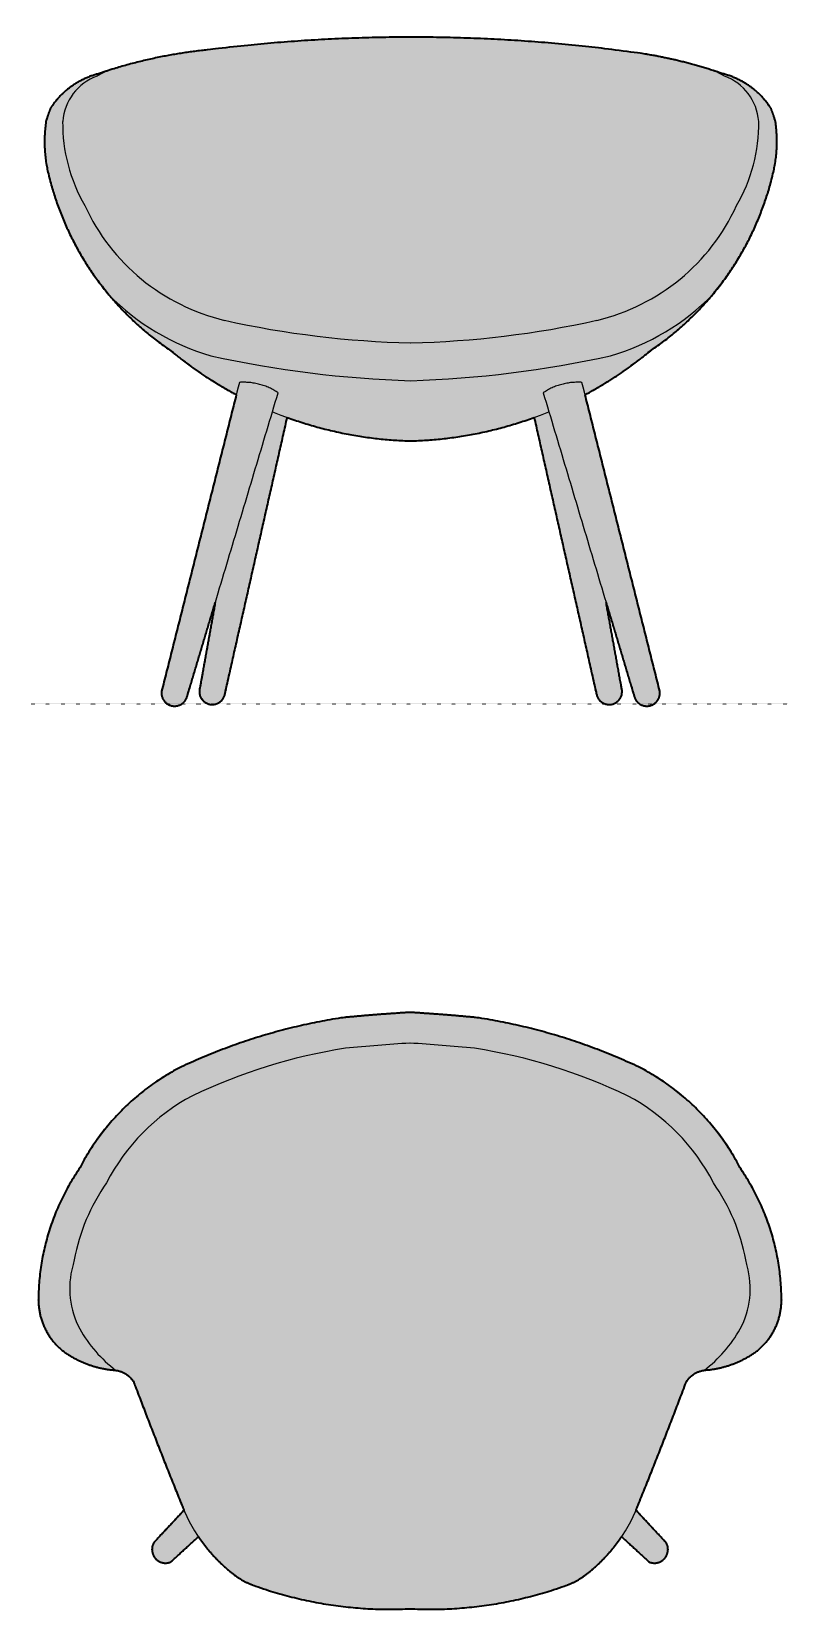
# Model space of a CAD drawing. Header units: millimetres. Extents: x 0 to 1796, y -976 to 737.
# Drawn here: x 0 to 814, y -976 to 723 of the extents above; entities that cross this region are included whole.
import ezdxf

# ---------------------------------------------------------------- set-up
doc = ezdxf.new("R2010")
doc.units = ezdxf.units.MM
doc.linetypes.add('Dots', pattern=[1, 0, -1])
doc.layers.add('Blocks', color=7, linetype='Continuous')
doc.layers.add('Blocks$Fill', color=7, linetype='Continuous', true_color=0xffffff)
for name, color, linetype, lineweight, true_color in [('Blocks$Inner', 7, 'Continuous', 25, 0x007f00), ('Blocks$Outline', 7, 'Continuous', 35, 0xff3f3f), ('Groud', 7, 'Dots', 25, 0x243775)]:
    doc.layers.add(name, color=color, linetype=linetype, lineweight=lineweight, true_color=true_color)

# ---------------------------------------------------------------- blocks, each defined once
blk = doc.blocks.new('Capri Lounge Chair Oak Top')
at = {"layer": 'Blocks$Fill'}
blk.add_hatch(color=256, dxfattribs=at).paths.add_polyline_path([(716, -75.4), (719.7, -75.1), (723.4, -74.6), (727, -74), (730.7, -73.3), (734.3, -72.5), (737.9, -71.6), (741.5, -70.5), (745, -69.3), (748.5, -68), (752, -66.6), (755.4, -65), (758.7, -63.4), (762, -61.6), (765.2, -59.8), (768.3, -57.8), (771.3, -55.8), (772.9, -54.6), (774.4, -53.3), (775.9, -52), (777.4, -50.7), (778.8, -49.3), (780.2, -47.9), (781.6, -46.4), (782.9, -44.9), (784.2, -43.3), (785.4, -41.7), (786.6, -40.1), (787.8, -38.4), (788.9, -36.6), (789.9, -34.9), (790.9, -33.1), (791.9, -31.3), (792.7, -29.4), (793.6, -27.6), (794.4, -25.7), (795.1, -23.7), (795.7, -21.8), (796.4, -19.9), (796.9, -17.9), (797.4, -15.9), (797.8, -14), (798.2, -12), (798.5, -10), (798.8, -8), (799, -6.1), (799.1, -4.1), (799.2, -2.1), (799.2, 0), (799.2, 4.6), (799, 9.3), (798.8, 13.9), (798.5, 18.6), (798.1, 23.2), (797.6, 27.9), (797, 32.5), (796.4, 37.2), (795.6, 41.8), (794.8, 46.5), (793.9, 51.1), (792.8, 55.7), (791.7, 60.3), (790.5, 64.9), (789.3, 69.4), (787.9, 74), (786.5, 78.5), (784.9, 82.9), (783.3, 87.4), (781.6, 91.8), (779.8, 96.2), (778, 100.5), (776, 104.8), (774, 109), (771.9, 113.3), (769.8, 117.4), (767.5, 121.5), (765.2, 125.6), (762.8, 129.6), (760.4, 133.6), (757.9, 137.5), (755.3, 141.3), (753.1, 145.5), (750.8, 149.7), (748.4, 153.8), (745.9, 157.9), (743.4, 162), (740.7, 166), (738, 170), (735.2, 174), (732.4, 177.8), (729.4, 181.7), (726.4, 185.5), (723.3, 189.2), (720.1, 192.9), (716.9, 196.5), (713.6, 200.1), (710.2, 203.5), (706.8, 207), (703.2, 210.3), (699.7, 213.6), (696, 216.8), (692.3, 220), (688.6, 223.1), (684.8, 226), (680.9, 229), (677, 231.8), (673.1, 234.6), (669.1, 237.3), (665, 239.9), (661, 242.4), (656.9, 244.8), (652.7, 247.2), (648.5, 249.4), (638.1, 254.3), (627.6, 258.9), (617, 263.4), (606.3, 267.7), (595.5, 271.8), (584.7, 275.7), (573.8, 279.5), (562.8, 283), (551.7, 286.3), (540.6, 289.4), (529.4, 292.3), (518.2, 295), (507, 297.5), (495.7, 299.8), (484.4, 301.8), (473.1, 303.7), (436.4, 306.9), (399.6, 309.5), (362.8, 306.9), (326.1, 303.7), (314.8, 301.8), (303.5, 299.8), (292.2, 297.5), (281, 295), (269.8, 292.3), (258.6, 289.4), (247.5, 286.3), (236.4, 283), (225.4, 279.5), (214.5, 275.7), (203.7, 271.8), (192.9, 267.7), (182.2, 263.4), (171.6, 258.9), (161.1, 254.3), (150.7, 249.4), (146.5, 247.2), (142.4, 244.8), (138.2, 242.4), (134.2, 239.9), (130.1, 237.3), (126.1, 234.6), (122.2, 231.8), (118.3, 229), (114.4, 226), (110.6, 223.1), (106.9, 220), (103.2, 216.8), (99.5, 213.6), (96, 210.3), (92.5, 207), (89, 203.5), (85.6, 200.1), (82.3, 196.5), (79.1, 192.9), (75.9, 189.2), (72.8, 185.5), (69.8, 181.7), (66.8, 177.8), (64, 174), (61.2, 170), (58.5, 166), (55.8, 162), (53.3, 157.9), (50.8, 153.8), (48.4, 149.7), (46.1, 145.5), (43.9, 141.3), (41.3, 137.5), (38.8, 133.6), (36.4, 129.6), (34, 125.6), (31.7, 121.5), (29.4, 117.4), (27.3, 113.3), (25.2, 109), (23.2, 104.8), (21.2, 100.5), (19.4, 96.2), (17.6, 91.8), (15.9, 87.4), (14.3, 82.9), (12.7, 78.5), (11.3, 74), (9.9, 69.4), (8.7, 64.9), (7.5, 60.3), (6.4, 55.7), (5.4, 51.1), (4.4, 46.5), (3.6, 41.8), (2.8, 37.2), (2.2, 32.5), (1.6, 27.9), (1.1, 23.2), (0.7, 18.6), (0.4, 13.9), (0.2, 9.3), (0.1, 4.6), (0, 0), (0, -2.1), (0.1, -4.1), (0.2, -6.1), (0.4, -8), (0.7, -10), (1, -12), (1.4, -14), (1.8, -15.9), (2.3, -17.9), (2.9, -19.9), (3.5, -21.8), (4.1, -23.7), (4.8, -25.7), (5.6, -27.6), (6.5, -29.4), (7.4, -31.3), (8.3, -33.1), (9.3, -34.9), (10.4, -36.6), (11.5, -38.4), (12.6, -40.1), (13.8, -41.7), (15, -43.3), (16.3, -44.9), (17.6, -46.4), (19, -47.9), (20.4, -49.3), (21.8, -50.7), (23.3, -52), (24.8, -53.3), (26.3, -54.6), (27.9, -55.8), (30.9, -57.8), (34, -59.8), (37.2, -61.6), (40.5, -63.4), (43.8, -65), (47.2, -66.6), (50.7, -68), (54.2, -69.3), (57.7, -70.5), (61.3, -71.6), (64.9, -72.5), (68.5, -73.3), (72.2, -74), (75.8, -74.6), (79.5, -75.1), (83.2, -75.4), (83.9, -75.5), (84.6, -75.6), (85.3, -75.8), (86, -76), (86.7, -76.1), (87.4, -76.3), (88.2, -76.6), (88.9, -76.8), (89.6, -77.1), (90.3, -77.4), (90.9, -77.7), (91.6, -78), (92.3, -78.4), (92.9, -78.7), (93.6, -79.1), (94.2, -79.5), (94.9, -79.9), (95.5, -80.4), (96.1, -80.8), (96.7, -81.3), (97.2, -81.8), (97.8, -82.3), (98.3, -82.8), (98.9, -83.4), (99.4, -83.9), (99.9, -84.5), (100.3, -85.1), (100.8, -85.6), (101.2, -86.2), (101.7, -86.8), (102.1, -87.4), (102.4, -88), (154.8, -221.9), (156.5, -225.9), (124.2, -260.6), (124, -260.8), (123.9, -261), (123.8, -261.3), (123.7, -261.5), (123.5, -261.8), (123.4, -262), (123.3, -262.3), (123.2, -262.5), (123.1, -262.8), (123, -263.1), (122.9, -263.3), (122.8, -263.6), (122.7, -263.9), (122.6, -264.2), (122.6, -264.4), (122.5, -264.7), (122.4, -265), (122.4, -265.3), (122.3, -265.6), (122.3, -265.9), (122.2, -266.1), (122.2, -266.4), (122.1, -266.7), (122.1, -267), (122.1, -267.3), (122.1, -267.6), (122.1, -267.9), (122.1, -268.2), (122.1, -268.5), (122.1, -268.8), (122.1, -269.1), (122.1, -269.4), (122.2, -269.7), (122.2, -270), (122.2, -270.3), (122.3, -270.6), (122.3, -270.9), (122.4, -271.2), (122.5, -271.5), (122.5, -271.7), (122.6, -272), (122.7, -272.3), (122.8, -272.6), (122.9, -272.9), (123, -273.2), (123.1, -273.4), (123.2, -273.7), (123.3, -274), (123.4, -274.2), (123.5, -274.5), (123.7, -274.7), (123.8, -275), (123.9, -275.3), (124.1, -275.5), (124.2, -275.7), (124.4, -276), (124.5, -276.2), (124.7, -276.4), (124.9, -276.7), (125, -276.9), (125.2, -277.1), (125.4, -277.3), (125.5, -277.5), (125.7, -277.7), (125.9, -277.9), (126.1, -278.1), (126.3, -278.3), (126.5, -278.5), (126.7, -278.7), (126.9, -278.9), (127.1, -279.1), (127.3, -279.3), (127.5, -279.5), (127.7, -279.6), (127.9, -279.8), (128.2, -280), (128.4, -280.1), (128.6, -280.3), (128.9, -280.5), (129.1, -280.6), (129.4, -280.7), (129.6, -280.9), (129.9, -281), (130.2, -281.2), (130.4, -281.3), (130.7, -281.4), (131, -281.5), (131.2, -281.6), (131.5, -281.8), (131.8, -281.9), (132.1, -282), (132.4, -282), (132.6, -282.1), (132.9, -282.2), (133.2, -282.3), (133.5, -282.3), (133.8, -282.4), (134.1, -282.5), (134.4, -282.5), (134.7, -282.6), (135, -282.6), (135.3, -282.6), (135.6, -282.6), (135.9, -282.7), (136.2, -282.7), (136.4, -282.7), (136.7, -282.7), (137, -282.7), (137.3, -282.7), (137.6, -282.7), (137.9, -282.6), (138.2, -282.6), (138.5, -282.6), (138.8, -282.5), (139.1, -282.5), (139.3, -282.4), (139.6, -282.4), (139.9, -282.3), (140.2, -282.3), (140.4, -282.2), (140.7, -282.1), (141, -282), (141.2, -281.9), (141.5, -281.9), (141.8, -281.8), (142, -281.7), (142.3, -281.6), (142.5, -281.5), (172, -254.5), (174, -257.5), (176.1, -260.4), (178.3, -263.2), (180.5, -266), (182.8, -268.8), (185.1, -271.5), (187.5, -274.2), (189.9, -276.8), (192.4, -279.4), (194.9, -281.9), (197.5, -284.4), (200.2, -286.7), (202.8, -289.1), (205.6, -291.3), (208.3, -293.6), (211.1, -295.7), (212.3, -296.6), (213.6, -297.5), (214.8, -298.3), (216, -299.1), (217.3, -299.9), (218.6, -300.7), (219.9, -301.4), (221.2, -302.2), (222.6, -302.9), (223.9, -303.5), (225.3, -304.2), (226.6, -304.8), (228, -305.4), (229.4, -306), (230.8, -306.5), (232.2, -307), (242.2, -310.5), (252.3, -313.7), (262.5, -316.7), (272.8, -319.4), (283.2, -321.9), (293.6, -324.1), (304.1, -326), (314.7, -327.8), (325.3, -329.2), (335.9, -330.4), (346.5, -331.3), (357.1, -332), (367.8, -332.4), (378.4, -332.5), (389, -332.4), (399.6, -332), (410.2, -332.4), (420.8, -332.5), (431.4, -332.4), (442.1, -332), (452.7, -331.3), (463.3, -330.4), (474, -329.2), (484.5, -327.8), (495.1, -326), (505.6, -324.1), (516, -321.9), (526.4, -319.4), (536.7, -316.7), (546.9, -313.7), (557, -310.5), (567, -307), (568.4, -306.5), (569.8, -306), (571.2, -305.4), (572.6, -304.8), (573.9, -304.2), (575.3, -303.5), (576.6, -302.9), (578, -302.2), (579.3, -301.4), (580.6, -300.7), (581.9, -299.9), (583.2, -299.1), (584.4, -298.3), (585.7, -297.5), (586.9, -296.6), (588.1, -295.7), (590.9, -293.6), (593.6, -291.3), (596.4, -289.1), (599, -286.7), (601.7, -284.4), (604.3, -281.9), (606.8, -279.4), (609.3, -276.8), (611.7, -274.2), (614.1, -271.5), (616.4, -268.8), (618.7, -266), (620.9, -263.2), (623.1, -260.4), (625.2, -257.5), (627.2, -254.5), (656.7, -281.5), (656.9, -281.6), (657.2, -281.7), (657.4, -281.8), (657.7, -281.9), (658, -281.9), (658.2, -282), (658.5, -282.1), (658.8, -282.2), (659, -282.3), (659.3, -282.3), (659.6, -282.4), (659.9, -282.4), (660.1, -282.5), (660.4, -282.5), (660.7, -282.6), (661, -282.6), (661.3, -282.6), (661.6, -282.7), (661.9, -282.7), (662.2, -282.7), (662.5, -282.7), (662.8, -282.7), (663.1, -282.7), (663.3, -282.7), (663.6, -282.6), (663.9, -282.6), (664.2, -282.6), (664.5, -282.6), (664.8, -282.5), (665.1, -282.5), (665.4, -282.4), (665.7, -282.3), (666, -282.3), (666.3, -282.2), (666.6, -282.1), (666.9, -282), (667.1, -282), (667.4, -281.9), (667.7, -281.8), (668, -281.6), (668.2, -281.5), (668.5, -281.4), (668.8, -281.3), (669, -281.2), (669.3, -281), (669.6, -280.9), (669.8, -280.7), (670.1, -280.6), (670.3, -280.5), (670.6, -280.3), (670.8, -280.1), (671, -280), (671.3, -279.8), (671.5, -279.6), (671.7, -279.5), (671.9, -279.3), (672.1, -279.1), (672.4, -278.9), (672.6, -278.7), (672.8, -278.5), (672.9, -278.3), (673.1, -278.1), (673.3, -277.9), (673.5, -277.7), (673.7, -277.5), (673.9, -277.3), (674, -277.1), (674.2, -276.9), (674.4, -276.7), (674.5, -276.4), (674.7, -276.2), (674.8, -276), (675, -275.7), (675.1, -275.5), (675.3, -275.3), (675.4, -275), (675.5, -274.7), (675.7, -274.5), (675.8, -274.2), (675.9, -274), (676, -273.7), (676.1, -273.4), (676.2, -273.2), (676.3, -272.9), (676.4, -272.6), (676.5, -272.3), (676.6, -272), (676.7, -271.7), (676.7, -271.5), (676.8, -271.2), (676.9, -270.9), (676.9, -270.6), (677, -270.3), (677, -270), (677, -269.7), (677.1, -269.4), (677.1, -269.1), (677.1, -268.8), (677.1, -268.5), (677.1, -268.2), (677.1, -267.9), (677.1, -267.6), (677.1, -267.3), (677.1, -267), (677.1, -266.7), (677, -266.4), (677, -266.1), (676.9, -265.9), (676.9, -265.6), (676.8, -265.3), (676.8, -265), (676.7, -264.7), (676.7, -264.4), (676.6, -264.2), (676.5, -263.9), (676.4, -263.6), (676.3, -263.3), (676.2, -263.1), (676.1, -262.8), (676, -262.5), (675.9, -262.3), (675.8, -262), (675.7, -261.8), (675.6, -261.5), (675.4, -261.3), (675.3, -261), (675.2, -260.8), (675, -260.6), (642.7, -225.9), (644.4, -221.9), (696.8, -88), (697.2, -87.4), (697.6, -86.8), (698, -86.2), (698.4, -85.6), (698.9, -85.1), (699.3, -84.5), (699.8, -83.9), (700.3, -83.4), (700.9, -82.8), (701.4, -82.3), (702, -81.8), (702.5, -81.3), (703.1, -80.8), (703.7, -80.4), (704.3, -79.9), (705, -79.5), (705.6, -79.1), (706.3, -78.7), (706.9, -78.4), (707.6, -78), (708.3, -77.7), (709, -77.4), (709.6, -77.1), (710.3, -76.8), (711.1, -76.6), (711.8, -76.3), (712.5, -76.1), (713.2, -76), (713.9, -75.8), (714.6, -75.6), (715.3, -75.5)], flags=0)
at = {"layer": 'Blocks$Inner'}
for p, q in [((156.5, -225.9), (124.2, -260.6)), ((675, -260.6), (642.7, -225.9)), ((142.5, -281.5), (172, -254.5)), ((627.2, -254.5), (656.7, -281.5))]:
    blk.add_line(p, q, dxfattribs=at)
for centre, radius, start, end in [((513.8, -1619.1), 1932, 93.388, 95.5734), ((285.4, -1619.1), 1932, 84.4266, 86.612), ((423.5, -321.5), 632.7, 98.847, 115.5384), ((375.8, -321.5), 632.7, 64.4616, 81.153), ((513.8, -1619.1), 1899, 93.4469, 95.5447), ((285.4, -1619.1), 1899, 84.4553, 86.5531), ((423.5, -321.5), 599.7, 98.9363, 115.4716), ((375.8, -321.5), 599.7, 64.5284, 81.0637), ((269.3, 25.5), 253.4, 117.9153, 152.8137), ((529.9, 25.5), 253.4, 27.1863, 62.0847), ((269.3, 25.5), 220.4, 118.0895, 152.8137), ((529.9, 25.5), 220.4, 27.1863, 61.9105), ((250.6, -0.4), 250.6, 145.5583, 179.9453), ((548.6, -0.4), 250.6, 0.0547, 34.4417), ((246.7, 4.4), 211.9, 144.915, 169.4282), ((552.5, 4.4), 211.9, 10.5718, 35.085), ((126, 12.4), 92.4, 164.6821, 207.9897), ((673.2, 12.4), 92.4, 332.0103, 15.3179), ((69.4, -0.2), 69.4, 179.8489, 233.2485), ((729.8, -0.2), 69.4, 306.7515, 0.1511), ((174.8, 43.5), 150.2, 209.7373, 232.3856), ((624.4, 43.5), 150.2, 307.6144, 330.2627), ((91.4, 35.5), 111.2, 235.1211, 265.7282), ((707.8, 35.5), 111.2, 274.2718, 304.8789), ((5913.8, 2108.7), 6212.7, 200.70662, 202.03252), ((-5114.6, 2108.7), 6212.7, 337.96748, 339.29338), ((313.8, -159), 171, 201.6001, 233.1012), ((485.4, -159), 171, 306.8988, 338.3999), ((136.6, -268.1), 14.6, 148.8122, 293.7856), ((662.6, -268.1), 14.6, 246.2144, 31.1878), ((259.2, -231.7), 80, 233.1012, 250.2994), ((540.1, -231.7), 80, 289.7006, 306.8988), ((378.9, 102.8), 435.3, 250.2994, 272.722), ((420.3, 102.8), 435.3, 267.278, 289.7006)]:
    blk.add_arc(centre, radius, start, end, dxfattribs=at)
at = {"layer": 'Blocks$Inner', "extrusion": (0, 0, -1)}
for centre, radius, start, end in [((40.3, 58), 80, 190.5718, 195.3179), ((-839.5, 58), 80, 344.6821, 349.4282), ((-79.7, -101.7), 26.5, 97.4157, 149.0172), ((-719.5, -101.7), 26.5, 30.9828, 82.5843)]:
    blk.add_arc(centre, radius, start, end, dxfattribs=at)
at = {"layer": 'Blocks$Outline'}
for points, weights, knots in [([(799.2, 0), (799.1, 77.4), (755.3, 141.3), (718.9, 212.1), (648.5, 249.4), (564.8, 289.4), (473.1, 303.7), (436.4, 307.3), (399.6, 309.5), (362.8, 307.3), (326.1, 303.7), (234.4, 289.4), (150.7, 249.4), (80.3, 212.1), (43.9, 141.3), (0.1, 77.4), (0, 0)], [0.99988975158, 0.955367043311, 1, 0.9539832395, 1, 0.989410423246, 1, 0.999818144527, 1, 0.999818144527, 1, 0.989410423246, 1, 0.9539832395, 1, 0.955367043311, 0.99988975158], [0.185734, 0.185734, 0.185734, 150.384973, 150.384973, 304.70576, 304.70576, 489.025532, 489.025532, 562.716135, 562.716135, 636.406738, 636.406738, 820.72651, 820.72651, 975.047297, 975.047297, 1125.246537, 1125.246537, 1125.246537]), ([(0, 0), (0, -0.1), (0, -35), (27.9, -55.8), (52.8, -73.2), (83.2, -75.4), (95.8, -77.1), (102.4, -88), (127.8, -155.3), (154.8, -221.9), (155.6, -223.9), (156.5, -225.9)], [1, 0.999687092654, 0.893685792396, 1, 0.964540969467, 1, 0.900312922228, 1, 0.999933060376, 1, 0.998250351545, 0.996663764044], [0, 0, 0, 0.189704, 64.643873, 64.643873, 124.040902, 124.040902, 147.872352, 147.872352, 291.643438, 291.643438, 296.023193, 296.023193, 296.023193]), ([(716, -75.4), (746.4, -73.2), (771.3, -55.8), (799.2, -35), (799.2, -0.1), (799.2, 0)], [1, 0.964540969467, 1, 0.893685792396, 0.999687092654, 1], [0, 0, 0, 59.397029, 59.397029, 123.851199, 124.040902, 124.040902, 124.040902]), ([(642.7, -225.9), (643.6, -223.9), (644.4, -221.9), (671.4, -155.3), (696.8, -88), (703.4, -77.1), (716, -75.4)], [0.996663764044, 0.998250351545, 1, 0.999933060376, 1, 0.900312922227, 1], [863.980385, 863.980385, 863.980385, 868.360141, 868.360141, 1012.131227, 1012.131227, 1035.962677, 1035.962677, 1035.962677]), ([(156.5, -225.9), (140.3, -243.3), (124.2, -260.6), (118.7, -269.7), (125.7, -277.7), (132.8, -285.8), (142.5, -281.5), (157.2, -268), (172, -254.5)], [1, 1, 1, 0.80651333851, 1, 0.80651333851, 1, 1, 1], [-47.352228, -47.352228, -47.352228, 0, 0, 18.428666, 18.428666, 36.857333, 36.857333, 76.783949, 76.783949, 76.783949]), ([(627.2, -254.5), (642, -268), (656.7, -281.5), (666.5, -285.8), (673.5, -277.7), (680.6, -269.7), (675, -260.6), (658.9, -243.3), (642.7, -225.9)], [1, 1, 1, 0.80651333851, 1, 0.80651333851, 1, 1, 1], [-39.926617, -39.926617, -39.926617, 0, 0, 18.428666, 18.428666, 36.857333, 36.857333, 84.209561, 84.209561, 84.209561]), ([(172, -254.5), (188.1, -278.4), (211.1, -295.7), (220.8, -303), (232.2, -307), (313.4, -336.1), (399.6, -332), (485.8, -336.1), (567, -307), (578.4, -303), (588.1, -295.7), (611.1, -278.4), (627.2, -254.5)], [0.982083815023, 0.977213718294, 1, 0.988758841013, 1, 0.980916779046, 1, 0.980916779046, 1, 0.988758841012, 1, 0.977213718294, 0.982083815023], [328.594147, 328.594147, 328.594147, 385.633232, 385.633232, 409.646331, 409.646331, 580.001789, 580.001789, 750.357248, 750.357248, 774.370346, 774.370346, 831.409432, 831.409432, 831.409432])]:
    blk.add_rational_spline(points, weights, degree=2, knots=knots, dxfattribs=at)
blk = doc.blocks.new('Capri Lounge Chair Oak Front')
at = {"layer": 'Blocks$Fill'}
blk.add_hatch(color=256, dxfattribs=at).paths.add_polyline_path([(618, 108.9), (648.6, 6.9), (648.7, 6.7), (648.8, 6.4), (648.9, 6.1), (649, 5.8), (649.2, 5.5), (649.3, 5.3), (649.5, 5), (649.6, 4.7), (649.8, 4.5), (649.9, 4.2), (650.1, 3.9), (650.3, 3.7), (650.5, 3.4), (650.7, 3.2), (650.9, 2.9), (651.1, 2.6), (651.3, 2.4), (651.5, 2.2), (651.7, 1.9), (652, 1.7), (652.2, 1.5), (652.5, 1.2), (652.7, 1), (653, 0.8), (653.2, 0.6), (653.5, 0.4), (653.8, 0.2), (654, 0), (654.3, -0.2), (654.6, -0.3), (654.9, -0.5), (655.2, -0.7), (655.5, -0.8), (655.8, -1), (656.1, -1.1), (656.4, -1.2), (656.7, -1.4), (657.1, -1.5), (657.4, -1.6), (657.7, -1.7), (658, -1.8), (658.3, -1.9), (658.7, -2), (659, -2), (659.3, -2.1), (659.6, -2.1), (660, -2.2), (660.3, -2.2), (660.6, -2.3), (660.9, -2.3), (661.2, -2.3), (661.6, -2.3), (661.9, -2.3), (662.2, -2.3), (662.5, -2.3), (662.8, -2.3), (663.1, -2.2), (663.4, -2.2), (663.7, -2.2), (664, -2.1), (664.3, -2.1), (664.6, -2), (664.9, -1.9), (665.2, -1.9), (665.5, -1.8), (665.8, -1.7), (666.1, -1.6), (666.4, -1.5), (666.6, -1.4), (666.9, -1.3), (667.2, -1.2), (667.5, -1.1), (667.8, -0.9), (668.1, -0.8), (668.3, -0.6), (668.6, -0.5), (668.9, -0.3), (669.2, -0.2), (669.5, 0), (669.7, 0.2), (670, 0.4), (670.3, 0.6), (670.5, 0.8), (670.8, 1), (671, 1.2), (671.3, 1.4), (671.5, 1.6), (671.8, 1.9), (672, 2.1), (672.2, 2.4), (672.4, 2.6), (672.6, 2.9), (672.9, 3.1), (673.1, 3.4), (673.3, 3.7), (673.5, 3.9), (673.6, 4.2), (673.8, 4.5), (674, 4.8), (674.1, 5.1), (674.3, 5.4), (674.5, 5.7), (674.6, 6), (674.7, 6.3), (674.9, 6.6), (675, 6.9), (675.1, 7.2), (675.2, 7.5), (675.3, 7.8), (675.4, 8.2), (675.4, 8.5), (675.5, 8.8), (675.6, 9.1), (675.6, 9.4), (675.7, 9.7), (675.7, 10), (675.8, 10.4), (675.8, 10.7), (675.8, 11), (675.8, 11.3), (675.8, 11.6), (675.8, 11.9), (675.8, 12.2), (675.8, 12.5), (675.8, 12.8), (675.7, 13.1), (675.7, 13.4), (675.7, 13.7), (595.4, 332.5), (604.7, 337.7), (613.9, 343), (622.9, 348.6), (631.8, 354.5), (640.6, 360.5), (649.2, 366.8), (657.6, 373.3), (665.9, 380), (671.9, 384.1), (677.8, 388.4), (683.7, 392.9), (689.4, 397.5), (695.1, 402.2), (700.7, 407.1), (706.2, 412.1), (711.6, 417.3), (716.8, 422.6), (722, 428.1), (727, 433.7), (731.9, 439.4), (736.6, 445.2), (741.3, 451.1), (745.8, 457.2), (750.1, 463.3), (754.3, 469.6), (758.4, 476), (762.3, 482.4), (766, 488.9), (769.6, 495.5), (773, 502.2), (776.2, 509), (779.3, 515.8), (782.3, 522.7), (785, 529.6), (787.6, 536.5), (790, 543.5), (792.2, 550.6), (794.3, 557.6), (796.2, 564.7), (797.9, 571.8), (798.7, 575.2), (799.3, 578.6), (799.9, 582), (800.4, 585.4), (800.8, 588.9), (801.1, 592.3), (801.4, 595.8), (801.5, 599.3), (801.6, 602.8), (801.6, 606.3), (801.6, 609.7), (801.4, 613.2), (801.2, 616.7), (800.8, 620.1), (800.4, 623.6), (800, 627), (798.9, 630.4), (797.8, 633.7), (796.7, 637), (795.4, 640.2), (794.3, 641.9), (793.2, 643.5), (792, 645.2), (790.8, 646.8), (789.6, 648.4), (788.3, 649.9), (786.9, 651.5), (785.5, 653), (784.1, 654.4), (782.7, 655.9), (781.2, 657.3), (779.7, 658.7), (778.1, 660), (776.5, 661.3), (774.9, 662.6), (773.2, 663.8), (771.6, 665), (769.8, 666.2), (768.1, 667.3), (766.3, 668.4), (764.6, 669.4), (762.8, 670.4), (760.9, 671.3), (759.1, 672.2), (757.2, 673), (755.4, 673.8), (753.5, 674.6), (751.6, 675.3), (749.7, 675.9), (747.8, 676.6), (745.8, 677.1), (743.9, 677.6), (734.6, 680.8), (725.5, 683.6), (716.4, 686.3), (707.2, 688.8), (698, 691.1), (688.7, 693.3), (679.4, 695.3), (670.1, 697.1), (660.8, 698.8), (602.2, 706.3), (543.3, 711.8), (484.2, 715.4), (424.9, 717), (365.7, 716.6), (306.5, 714.1), (247.5, 709.7), (175.1, 701.7), (161.4, 699.8), (147.8, 697.5), (134.3, 694.9), (120.8, 691.9), (107.4, 688.5), (94.1, 684.8), (81, 680.8), (71.6, 677.6), (69.7, 677.1), (67.8, 676.6), (65.9, 675.9), (64, 675.3), (62.1, 674.6), (60.2, 673.8), (58.3, 673), (56.5, 672.2), (54.6, 671.3), (52.8, 670.4), (51, 669.4), (49.2, 668.4), (47.4, 667.3), (45.7, 666.2), (44, 665), (42.3, 663.8), (40.7, 662.6), (39, 661.3), (37.4, 660), (35.9, 658.7), (34.4, 657.3), (32.9, 655.9), (31.4, 654.4), (30, 653), (28.6, 651.5), (27.3, 649.9), (26, 648.4), (24.7, 646.8), (23.5, 645.2), (22.3, 643.5), (21.2, 641.9), (20.1, 640.2), (18.9, 637), (17.7, 633.7), (16.6, 630.4), (15.6, 627), (15.1, 623.6), (14.7, 620.1), (14.4, 616.7), (14.1, 613.2), (14, 609.7), (13.9, 606.3), (13.9, 602.8), (14, 599.3), (14.2, 595.8), (14.4, 592.3), (14.8, 588.9), (15.2, 585.4), (15.7, 582), (16.2, 578.6), (16.9, 575.2), (17.6, 571.8), (19.3, 564.7), (21.2, 557.6), (23.3, 550.6), (25.5, 543.5), (28, 536.5), (30.5, 529.6), (33.3, 522.7), (36.2, 515.8), (39.3, 509), (42.5, 502.2), (46, 495.5), (49.5, 488.9), (53.3, 482.4), (57.2, 476), (61.2, 469.6), (65.4, 463.3), (69.8, 457.2), (74.3, 451.1), (78.9, 445.2), (83.7, 439.4), (88.6, 433.7), (93.6, 428.1), (98.7, 422.6), (104, 417.3), (109.4, 412.1), (114.8, 407.1), (120.4, 402.2), (126.1, 397.5), (131.9, 392.9), (137.7, 388.4), (143.6, 384.1), (149.6, 380), (157.9, 373.3), (166.4, 366.8), (175, 360.5), (183.7, 354.5), (192.6, 348.6), (201.7, 343), (210.9, 337.7), (220.2, 332.5), (139.9, 13.7), (139.8, 13.4), (139.8, 13.1), (139.8, 12.8), (139.8, 12.5), (139.7, 12.2), (139.7, 11.9), (139.7, 11.6), (139.7, 11.3), (139.7, 11), (139.8, 10.7), (139.8, 10.4), (139.8, 10), (139.9, 9.7), (139.9, 9.4), (140, 9.1), (140, 8.8), (140.1, 8.5), (140.2, 8.2), (140.3, 7.8), (140.4, 7.5), (140.5, 7.2), (140.6, 6.9), (140.7, 6.6), (140.8, 6.3), (141, 6), (141.1, 5.7), (141.2, 5.4), (141.4, 5.1), (141.6, 4.8), (141.7, 4.5), (141.9, 4.2), (142.1, 3.9), (142.3, 3.7), (142.5, 3.4), (142.7, 3.1), (142.9, 2.9), (143.1, 2.6), (143.3, 2.4), (143.6, 2.1), (143.8, 1.9), (144, 1.6), (144.3, 1.4), (144.5, 1.2), (144.8, 1), (145, 0.8), (145.3, 0.6), (145.6, 0.4), (145.8, 0.2), (146.1, 0), (146.4, -0.2), (146.6, -0.3), (146.9, -0.5), (147.2, -0.6), (147.5, -0.8), (147.8, -0.9), (148, -1.1), (148.3, -1.2), (148.6, -1.3), (148.9, -1.4), (149.2, -1.5), (149.5, -1.6), (149.8, -1.7), (150, -1.8), (150.3, -1.9), (150.6, -1.9), (150.9, -2), (151.2, -2.1), (151.5, -2.1), (151.8, -2.2), (152.1, -2.2), (152.4, -2.2), (152.7, -2.3), (153, -2.3), (153.3, -2.3), (153.7, -2.3), (154, -2.3), (154.3, -2.3), (154.6, -2.3), (154.9, -2.3), (155.3, -2.2), (155.6, -2.2), (155.9, -2.1), (156.2, -2.1), (156.6, -2), (156.9, -2), (157.2, -1.9), (157.5, -1.8), (157.8, -1.7), (158.2, -1.6), (158.5, -1.5), (158.8, -1.4), (159.1, -1.2), (159.4, -1.1), (159.7, -1), (160, -0.8), (160.3, -0.7), (160.6, -0.5), (160.9, -0.3), (161.2, -0.2), (161.5, 0), (161.8, 0.2), (162, 0.4), (162.3, 0.6), (162.6, 0.8), (162.8, 1), (163.1, 1.2), (163.3, 1.5), (163.6, 1.7), (163.8, 1.9), (164, 2.2), (164.3, 2.4), (164.5, 2.6), (164.7, 2.9), (164.9, 3.2), (165.1, 3.4), (165.3, 3.7), (165.4, 3.9), (165.6, 4.2), (165.8, 4.5), (165.9, 4.7), (166.1, 5), (166.2, 5.3), (166.4, 5.5), (166.5, 5.8), (166.6, 6.1), (166.7, 6.4), (166.9, 6.7), (167, 6.9), (197.5, 108.9), (181, 17.2), (180.9, 16.9), (180.8, 16.6), (180.7, 16.3), (180.7, 16), (180.6, 15.7), (180.6, 15.3), (180.5, 15), (180.5, 14.7), (180.5, 14.4), (180.4, 14), (180.4, 13.7), (180.4, 13.4), (180.4, 13), (180.4, 12.7), (180.4, 12.4), (180.5, 12), (180.5, 11.7), (180.5, 11.3), (180.6, 11), (180.7, 10.6), (180.7, 10.3), (180.8, 10), (180.9, 9.6), (181, 9.3), (181.1, 8.9), (181.2, 8.6), (181.3, 8.3), (181.5, 7.9), (181.6, 7.6), (181.8, 7.3), (181.9, 7), (182.1, 6.6), (182.2, 6.3), (182.4, 6), (182.6, 5.7), (182.8, 5.4), (183, 5.1), (183.2, 4.8), (183.5, 4.6), (183.7, 4.3), (183.9, 4), (184.1, 3.8), (184.4, 3.5), (184.6, 3.3), (184.9, 3), (185.1, 2.8), (185.4, 2.6), (185.7, 2.3), (185.9, 2.1), (186.2, 1.9), (186.5, 1.7), (186.8, 1.5), (187.1, 1.4), (187.4, 1.2), (187.6, 1), (187.9, 0.9), (188.2, 0.7), (188.5, 0.6), (188.8, 0.5), (189.1, 0.3), (189.4, 0.2), (189.7, 0.1), (190, 0), (190.3, -0.1), (190.6, -0.2), (190.9, -0.2), (191.2, -0.3), (191.5, -0.4), (191.8, -0.4), (192.1, -0.5), (192.4, -0.5), (192.8, -0.6), (193.1, -0.6), (193.4, -0.6), (193.7, -0.7), (194.1, -0.7), (194.4, -0.7), (194.8, -0.7), (195.1, -0.7), (195.4, -0.6), (195.8, -0.6), (196.1, -0.6), (196.5, -0.5), (196.8, -0.5), (197.2, -0.4), (197.5, -0.3), (197.8, -0.2), (198.2, -0.1), (198.5, 0), (198.9, 0.1), (199.2, 0.2), (199.5, 0.3), (199.9, 0.5), (200.2, 0.6), (200.5, 0.8), (200.8, 0.9), (201.1, 1.1), (201.5, 1.3), (201.8, 1.5), (202.1, 1.7), (202.4, 1.9), (202.6, 2.1), (202.9, 2.3), (203.2, 2.5), (203.5, 2.7), (203.7, 3), (204, 3.2), (204.2, 3.5), (204.5, 3.7), (204.7, 4), (204.9, 4.2), (205.2, 4.5), (205.4, 4.8), (205.6, 5), (205.8, 5.3), (206, 5.6), (206.1, 5.9), (206.3, 6.2), (206.5, 6.4), (206.6, 6.7), (206.8, 7), (206.9, 7.3), (207.1, 7.6), (207.2, 7.9), (207.3, 8.2), (207.4, 8.5), (207.5, 8.8), (207.6, 9.1), (275, 308.1), (283, 305.2), (291, 302.6), (299.2, 300.1), (307.3, 297.8), (315.5, 295.6), (323.8, 293.6), (332.1, 291.7), (340.4, 290.1), (348.8, 288.6), (357.2, 287.2), (365.6, 286), (374, 285), (382.5, 284.2), (390.9, 283.6), (399.3, 283.1), (407.8, 282.8), (416.2, 283.1), (424.6, 283.6), (433.1, 284.2), (441.5, 285), (450, 286), (458.4, 287.2), (466.8, 288.6), (475.1, 290.1), (483.5, 291.7), (491.8, 293.6), (500, 295.6), (508.2, 297.8), (516.4, 300.1), (524.5, 302.6), (532.6, 305.2), (540.5, 308.1), (607.9, 9.1), (608, 8.8), (608.1, 8.5), (608.2, 8.2), (608.4, 7.9), (608.5, 7.6), (608.6, 7.3), (608.8, 7), (608.9, 6.7), (609.1, 6.4), (609.2, 6.2), (609.4, 5.9), (609.6, 5.6), (609.8, 5.3), (610, 5), (610.2, 4.8), (610.4, 4.5), (610.6, 4.2), (610.8, 4), (611.1, 3.7), (611.3, 3.5), (611.6, 3.2), (611.8, 3), (612.1, 2.7), (612.3, 2.5), (612.6, 2.3), (612.9, 2.1), (613.2, 1.9), (613.5, 1.7), (613.8, 1.5), (614.1, 1.3), (614.4, 1.1), (614.7, 0.9), (615, 0.8), (615.4, 0.6), (615.7, 0.5), (616, 0.3), (616.3, 0.2), (616.7, 0.1), (617, 0), (617.4, -0.1), (617.7, -0.2), (618, -0.3), (618.4, -0.4), (618.7, -0.5), (619.1, -0.5), (619.4, -0.6), (619.8, -0.6), (620.1, -0.6), (620.4, -0.7), (620.8, -0.7), (621.1, -0.7), (621.5, -0.7), (621.8, -0.7), (622.1, -0.6), (622.5, -0.6), (622.8, -0.6), (623.1, -0.5), (623.4, -0.5), (623.7, -0.4), (624.1, -0.4), (624.4, -0.3), (624.7, -0.2), (625, -0.2), (625.3, -0.1), (625.6, 0), (625.9, 0.1), (626.1, 0.2), (626.4, 0.3), (626.7, 0.5), (627, 0.6), (627.3, 0.7), (627.6, 0.9), (627.9, 1), (628.2, 1.2), (628.5, 1.4), (628.8, 1.5), (629, 1.7), (629.3, 1.9), (629.6, 2.1), (629.9, 2.3), (630.1, 2.6), (630.4, 2.8), (630.7, 3), (630.9, 3.3), (631.2, 3.5), (631.4, 3.8), (631.6, 4), (631.9, 4.3), (632.1, 4.6), (632.3, 4.8), (632.5, 5.1), (632.7, 5.4), (632.9, 5.7), (633.1, 6), (633.3, 6.3), (633.5, 6.6), (633.6, 7), (633.8, 7.3), (633.9, 7.6), (634.1, 7.9), (634.2, 8.3), (634.3, 8.6), (634.5, 8.9), (634.6, 9.3), (634.7, 9.6), (634.7, 10), (634.8, 10.3), (634.9, 10.6), (635, 11), (635, 11.3), (635, 11.7), (635.1, 12), (635.1, 12.4), (635.1, 12.7), (635.1, 13), (635.1, 13.4), (635.1, 13.7), (635.1, 14), (635.1, 14.4), (635.1, 14.7), (635, 15), (635, 15.3), (634.9, 15.7), (634.9, 16), (634.8, 16.3), (634.7, 16.6), (634.7, 16.9), (634.6, 17.2)], flags=0)
at = {"layer": 'Blocks$Inner'}
for p, q in [((275, 308.1), (207.6, 9.1)), ((540.5, 308.1), (607.9, 9.1)), ((181, 17.2), (197.5, 108.9)), ((634.6, 17.2), (618, 108.9))]:
    blk.add_line(p, q, dxfattribs=at)
for centre, radius, start, end in [((408.1, -1035.5), 1752.6, 81.7103, 97.188), ((240.3, 187.8), 518.1, 95.703, 108.9956), ((575.3, 187.8), 518.1, 71.0044, 80.5022), ((167.8, 500.6), 200, 115.7332, 119.1686), ((647.8, 500.6), 200, 60.8314, 64.2668), ((93.1, 593.9), 86.5, 104.3976, 147.595), ((89.8, 622.2), 56.5, 110.1265, 175.5814), ((722.4, 593.9), 86.5, 32.405, 75.6024), ((725.8, 622.2), 56.5, 4.4186, 69.8735), ((167.7, 582.1), 158.6, 158.4892, 163.5355), ((647.9, 582.1), 158.6, 16.4645, 21.5108), ((162.8, 604.8), 148.9, 171.4219, 192.8139), ((208, 624.2), 174.6, 179.2457, 210.3427), ((607.6, 624.2), 174.6, 329.6573, 0.7543), ((652.7, 604.8), 148.9, 347.1861, 8.5781), ((327.1, 643.5), 317.7, 193.0443, 236.0372), ((488.4, 643.5), 317.7, 303.9628, 346.9557), ((258.8, 628), 221.5, 204.5533, 256.6152), ((556.8, 628), 221.5, 283.3848, 335.4467), ((261.2, 613.4), 248.5, 224.2403, 254.0318), ((554.3, 613.4), 248.5, 285.9682, 315.7597), ((430.2, 1412.9), 1024.8, 257.4493, 268.7462), ((385.3, 1412.9), 1024.8, 271.2538, 282.5507), ((419.5, 705.2), 422.7, 230.3198, 241.8617), ((444.4, 1515.8), 1168.8, 257.5699, 268.2036), ((371.1, 1515.8), 1168.8, 271.7964, 282.4301), ((396, 705.2), 422.7, 298.1383, 309.6802), ((419.5, 705.2), 422.7, 247.6933, 268.5098), ((396, 705.2), 422.7, 271.4902, 292.3067), ((621.2, 13.2), 13.9, 197.4673, 16.4248)]:
    blk.add_arc(centre, radius, start, end, dxfattribs=at)
at = {"layer": 'Blocks$Inner', "extrusion": (0, 0, -1)}
blk.add_arc((-194.3, 13.2), 13.9, 197.4673, 16.4248, dxfattribs=at)
at = {"layer": 'Blocks$Inner'}
for points in [[(223.5, 345.8), (139.9, 13.7)], [(675.7, 13.7), (592, 345.8)], [(167, 6.9), (265.2, 334.7)], [(550.3, 334.7), (648.6, 6.9)]]:
    blk.add_open_spline(points, degree=1, dxfattribs=at)
for points in [[(265.2, 334.7), (246.2, 347.3), (223.5, 345.8)], [(592, 345.8), (569.3, 347.3), (550.3, 334.7)]]:
    blk.add_rational_spline(points, [1, 0.948080874766, 1], degree=2, dxfattribs=at)
for points, knots in [([(139.9, 13.7), (138, 1.3), (150.3, -1.9), (162.6, -5), (167, 6.9)], [0, 0, 0, 20.620976, 20.620976, 41.241953, 41.241953, 41.241953]), ([(648.6, 6.9), (652.9, -5), (665.2, -1.9), (677.5, 1.3), (675.7, 13.7)], [386.153906, 386.153906, 386.153906, 406.774883, 406.774883, 427.395859, 427.395859, 427.395859])]:
    blk.add_rational_spline(points, [1, 0.74081617738, 1, 0.74081617738, 1], degree=2, knots=knots, dxfattribs=at)
at = {"layer": 'Blocks$Outline'}
for points, weights, knots in [([(595.4, 332.5), (633, 352.7), (665.9, 380), (769.7, 449.9), (797.9, 571.8), (804.2, 599.2), (800, 627), (798, 633.7), (795.4, 640.2), (777.1, 669.1), (743.9, 677.6), (739.3, 679.2), (698.3, 692.5), (660.8, 698.8), (425.1, 733.1), (188.8, 703.3), (133.7, 697.8), (76.3, 679.2), (71.6, 677.6), (38.5, 669.1), (20.1, 640.2), (17.6, 633.7), (15.6, 627), (11.4, 599.2), (17.6, 571.8), (45.9, 449.9), (149.6, 380), (182.5, 352.7), (220.2, 332.5)], [1, 0.994931822471, 1, 0.930440244403, 1, 0.982625821977, 1, 0.999030495847, 1, 0.929784747579, 1, 0.999607030495, 0.996960058585, 1, 0.990892113975, 1, 0.993829754202, 0.999449805851, 1, 0.929784747579, 1, 0.999030495847, 1, 0.982625821977, 1, 0.930440244403, 1, 0.994931822471, 1], [0, 0, 0, 85.141482, 85.141482, 323.553991, 323.553991, 379.151524, 379.151524, 393.12039, 393.12039, 458.331319, 458.331319, 468.162375, 544.213652, 544.213652, 1017.644689, 1017.644689, 1128.000544, 1137.840856, 1137.840856, 1203.051785, 1203.051785, 1217.020651, 1217.020651, 1272.618184, 1272.618184, 1511.030694, 1511.030694, 1596.172175, 1596.172175, 1596.172175]), ([(197.5, 108.9), (189.2, 63), (181, 17.2), (177.1, 3.9), (190.3, -0.1), (203.5, -4.1), (207.6, 9.1), (241.3, 158.6), (275, 308.1)], [1, 1, 1, 0.710316058315, 1, 0.710316058315, 1, 1, 1], [-443.153264, -443.153264, -443.153264, -349.995121, -349.995121, -328.24492, -328.24492, -306.494719, -306.494719, 0, 0, 0]), ([(540.5, 308.1), (574.2, 158.6), (607.9, 9.1), (612.1, -4.1), (625.3, -0.1), (638.5, 3.9), (634.6, 17.2), (626.3, 63), (618, 108.9)], [1, 1, 1, 0.710316058315, 1, 0.710316058315, 1, 1, 1], [0, 0, 0, 306.494719, 306.494719, 328.24492, 328.24492, 349.995121, 349.995121, 443.153264, 443.153264, 443.153264]), ([(139.9, 13.7), (138, 1.3), (150.3, -1.9), (162.6, -5), (167, 6.9), (182.2, 57.9), (197.5, 108.9)], [1, 0.74081617738, 1, 0.74081617738, 1, 1, 1], [0, 0, 0, 20.620976, 20.620976, 41.241953, 41.241953, 147.663903, 147.663903, 147.663903]), ([(618, 108.9), (633.3, 57.9), (648.6, 6.9), (652.9, -5), (665.2, -1.9), (677.5, 1.3), (675.7, 13.7)], [1, 1, 1, 0.74081617738, 1, 0.74081617738, 1], [279.731957, 279.731957, 279.731957, 386.153906, 386.153906, 406.774883, 406.774883, 427.395859, 427.395859, 427.395859])]:
    blk.add_rational_spline(points, weights, degree=2, knots=knots, dxfattribs=at)
for points in [[(220.2, 332.5), (180, 173.1), (139.9, 13.7)], [(675.7, 13.7), (635.5, 173.1), (595.4, 332.5)]]:
    blk.add_open_spline(points, degree=2, dxfattribs=at)
for points, weights in [([(275, 308.1), (339.3, 284.7), (407.8, 282.8)], [0.996737390604, 0.985444500598, 0.999839089179]), ([(407.8, 282.8), (476.2, 284.7), (540.5, 308.1)], [0.999839089179, 0.985444500598, 0.996737390604])]:
    blk.add_rational_spline(points, weights, degree=2, dxfattribs=at)

msp = doc.modelspace()

# ---------------------------------------------------------------- linework, layer by layer
at = {"layer": 'Groud'}
msp.add_lwpolyline([(0, 0), (814, 0)], dxfattribs=at)

# ---------------------------------------------------------------- block references
at = {"layer": 'Blocks'}
for name, p in [('Capri Lounge Chair Oak Front', (0, 0)), ('Capri Lounge Chair Oak Top', (7.4, -641.3))]:
    msp.add_blockref(name, p, dxfattribs=at)

doc.saveas('drawing.dxf')
